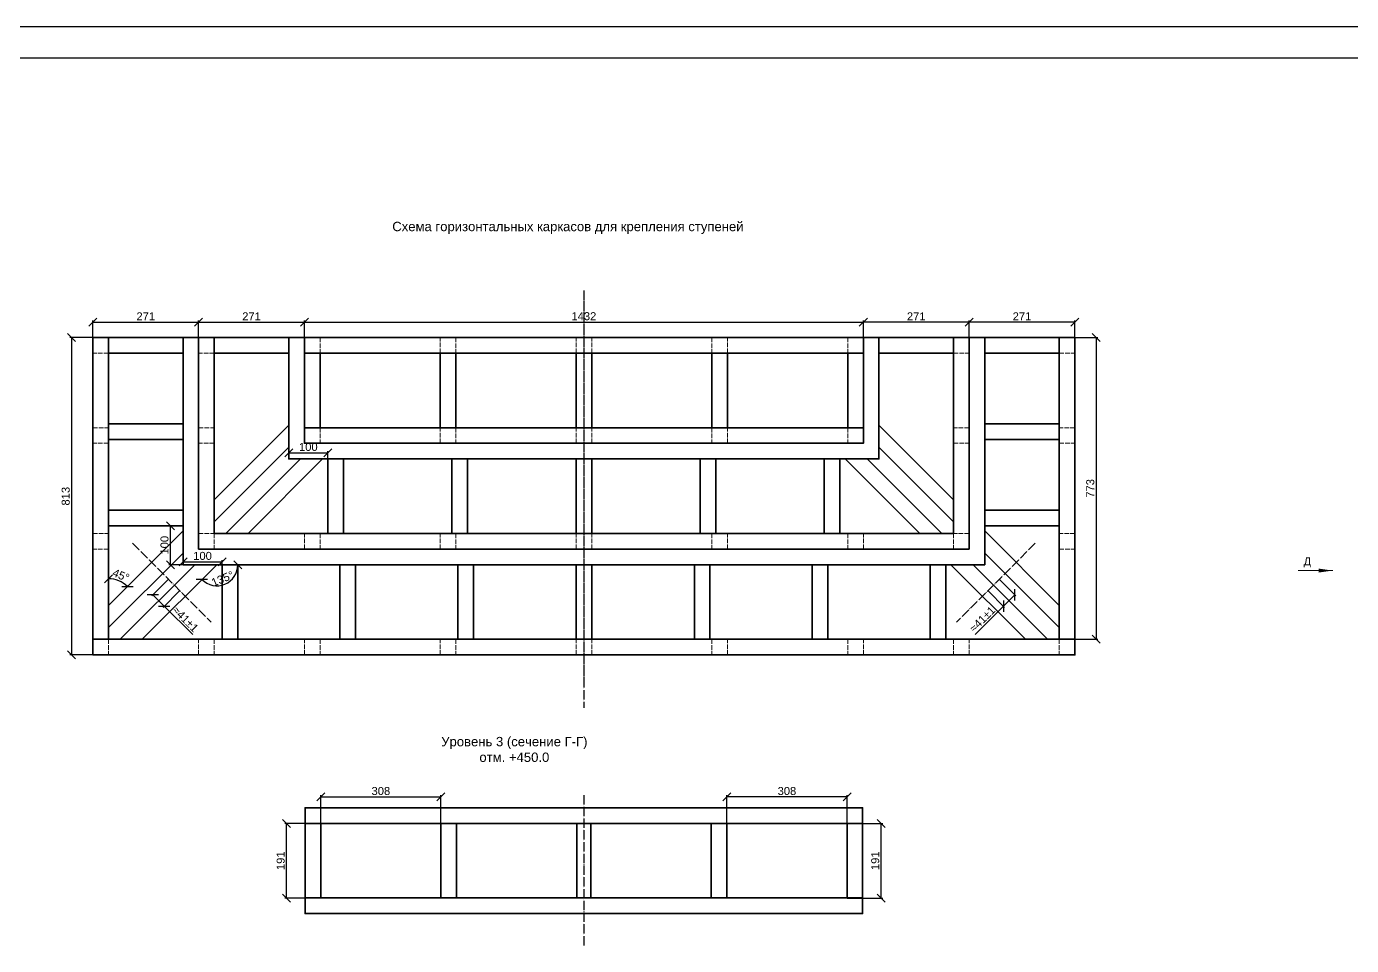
# Model space of a CAD drawing. Header units: millimetres. Extents: x 0 to 13456, y 0 to 9504.
# Drawn here: x 6645 to 10040, y 7150 to 9504 of the extents above; entities that cross this region are included whole.
import ezdxf

# ---------------------------------------------------------------- set-up
doc = ezdxf.new("R2010")
doc.units = ezdxf.units.MM
doc.linetypes.add('ACAD_ISO02W100', pattern=[15, 12, -3])
doc.linetypes.add('ACAD_ISO04W100', pattern=[30, 24, -3, 0, -3])
doc.layers.add('Оси', color=120, linetype='ACAD_ISO04W100')
doc.layers.add('Рамка', color=7, linetype='Continuous')
for name, color, linetype, lineweight in [('Профиль 40x40', 220, 'Continuous', 35), ('Размеры', 150, 'Continuous', 0), ('Стойки 40x40', 7, 'Continuous', 35)]:
    doc.layers.add(name, color=color, linetype=linetype, lineweight=lineweight)
doc.styles.get("Standard").update_dxf_attribs({"font": 'arial.ttf'})
doc.dimstyles.new('Копия Аннотативный', dxfattribs={"dimscale": 0, "dimtxt": 20.5, "dimasz": 20.5, "dimexe": 4.25, "dimexo": 0.625, "dimgap": 4.625, "dimtad": 1, "dimtxsty": 'Standard', "dimblk": 'OBLIQUE', "dimcen": 20.5, "dimclrd": 256, "dimclrt": 256, "dimadec": 0, "dimazin": 0, "dimtfac": 1, "dimtmove": 0, "dimatfit": 3, "dimfxl": 1, "dimtfillclr": 4, "dimarcsym": 0})

# ---------------------------------------------------------------- blocks, each defined once
blk = doc.blocks.new('_Oblique')
at = {"color": 0, "linetype": 'ByBlock', "lineweight": -2}
blk.add_line((-0.5, -0.5), (0.5, 0.5), dxfattribs=at)
blk = doc.blocks.new('*D177')
at = {"layer": 'Defpoints', "color": 0, "transparency": 16777216}
for p in [(7707.1, 7530.6), (7399.1, 7462.7), (7707.1, 7462.7)]:
    blk.add_point(p, dxfattribs=at)
at = {"layer": 'Размеры', "color": 0, "lineweight": -2, "transparency": 16777216}
for p, q in [((7399.1, 7463.4), (7399.1, 7534.9)), ((7707.1, 7463.4), (7707.1, 7534.9))]:
    blk.add_line(p, q, dxfattribs=at)
at = {"layer": 'Размеры', "lineweight": -2, "transparency": 16777216}
blk.add_line((7399.1, 7530.6), (7707.1, 7530.6), dxfattribs=at)
at = {"layer": 'Размеры', "lineweight": -2, "transparency": 16777216, "xscale": 20.5, "yscale": 20.5, "zscale": 20.5, "rotation": 180}
blk.add_blockref('_Oblique', (7399.1, 7530.6), dxfattribs=at)
at = {"layer": 'Размеры', "lineweight": -2, "transparency": 16777216, "xscale": 20.5, "yscale": 20.5, "zscale": 20.5}
blk.add_blockref('_Oblique', (7707.1, 7530.6), dxfattribs=at)
at = {"layer": 'Размеры', "transparency": 16777216, "insert": (7553.1, 7545.7), "char_height": 20.5, "attachment_point": 5}
blk.add_mtext('308', dxfattribs=at)
blk = doc.blocks.new('*D178')
at = {"layer": 'Defpoints', "color": 0, "transparency": 16777216}
for p in [(7311.5, 7462.7), (7399.1, 7462.7), (7399.1, 7271.7)]:
    blk.add_point(p, dxfattribs=at)
at = {"layer": 'Размеры', "color": 0, "lineweight": -2, "transparency": 16777216}
for p, q in [((7398.5, 7462.7), (7307.3, 7462.7)), ((7398.5, 7271.7), (7307.3, 7271.7))]:
    blk.add_line(p, q, dxfattribs=at)
at = {"layer": 'Размеры', "lineweight": -2, "transparency": 16777216}
blk.add_line((7311.5, 7271.7), (7311.5, 7462.7), dxfattribs=at)
at = {"layer": 'Размеры', "lineweight": -2, "transparency": 16777216, "xscale": 20.5, "yscale": 20.5, "zscale": 20.5}
for p, rotation in [((7311.5, 7462.7), 90), ((7311.5, 7271.7), 270)]:
    blk.add_blockref('_Oblique', p, dxfattribs=dict(at, rotation=rotation))
at = {"layer": 'Размеры', "transparency": 16777216, "insert": (7296.4, 7367.2), "char_height": 20.5, "attachment_point": 5, "rotation": 90}
blk.add_mtext('191', dxfattribs=at)
blk = doc.blocks.new('*D179')
at = {"layer": 'Defpoints', "color": 0, "transparency": 16777216}
for p in [(8439.4, 7530.6), (8439.4, 7462.7), (8747.4, 7462.7)]:
    blk.add_point(p, dxfattribs=at)
at = {"layer": 'Размеры', "color": 0, "lineweight": -2, "transparency": 16777216}
for p, q in [((8439.4, 7463.4), (8439.4, 7534.9)), ((8747.4, 7463.4), (8747.4, 7534.9))]:
    blk.add_line(p, q, dxfattribs=at)
at = {"layer": 'Размеры', "lineweight": -2, "transparency": 16777216}
blk.add_line((8747.4, 7530.6), (8439.4, 7530.6), dxfattribs=at)
at = {"layer": 'Размеры', "lineweight": -2, "transparency": 16777216, "xscale": 20.5, "yscale": 20.5, "zscale": 20.5, "rotation": 180}
blk.add_blockref('_Oblique', (8439.4, 7530.6), dxfattribs=at)
at = {"layer": 'Размеры', "lineweight": -2, "transparency": 16777216, "xscale": 20.5, "yscale": 20.5, "zscale": 20.5}
blk.add_blockref('_Oblique', (8747.4, 7530.6), dxfattribs=at)
at = {"layer": 'Размеры', "transparency": 16777216, "insert": (8593.4, 7545.7), "char_height": 20.5, "attachment_point": 5}
blk.add_mtext('308', dxfattribs=at)
blk = doc.blocks.new('*D180')
at = {"layer": 'Defpoints', "color": 0, "transparency": 16777216}
for p in [(8747.4, 7462.7), (8834.9, 7462.7), (8747.4, 7271.7)]:
    blk.add_point(p, dxfattribs=at)
at = {"layer": 'Размеры', "color": 0, "lineweight": -2, "transparency": 16777216}
for p, q in [((8748, 7462.7), (8839.2, 7462.7)), ((8748, 7271.7), (8839.2, 7271.7))]:
    blk.add_line(p, q, dxfattribs=at)
at = {"layer": 'Размеры', "lineweight": -2, "transparency": 16777216}
blk.add_line((8834.9, 7271.7), (8834.9, 7462.7), dxfattribs=at)
at = {"layer": 'Размеры', "lineweight": -2, "transparency": 16777216, "xscale": 20.5, "yscale": 20.5, "zscale": 20.5}
for p, rotation in [((8834.9, 7462.7), 90), ((8834.9, 7271.7), 270)]:
    blk.add_blockref('_Oblique', p, dxfattribs=dict(at, rotation=rotation))
at = {"layer": 'Размеры', "transparency": 16777216, "insert": (8819.8, 7367.2), "char_height": 20.5, "attachment_point": 5, "rotation": 90}
blk.add_mtext('191', dxfattribs=at)
blk = doc.blocks.new('*D293')
at = {"layer": 'Defpoints', "color": 0, "transparency": 16777216}
for p in [(7008.9, 8088.1), (7038, 8058.9), (6998.2, 8019.2)]:
    blk.add_point(p, dxfattribs=at)
at = {"layer": 'Размеры', "color": 0, "lineweight": -2, "transparency": 16777216}
for p, q in [((7008.4, 8087.6), (6966.1, 8045.3)), ((7037.6, 8058.5), (6995.2, 8016.2))]:
    blk.add_line(p, q, dxfattribs=at)
at = {"layer": 'Размеры', "lineweight": -2, "transparency": 16777216}
for p, q in [((6969.1, 8048.3), (6998.2, 8019.2)), ((6998.2, 8019.2), (7071.1, 7946.3))]:
    blk.add_line(p, q, dxfattribs=at)
at = {"layer": 'Размеры', "lineweight": -2, "transparency": 16777216, "xscale": 20.5, "yscale": 20.5, "zscale": 20.5}
for p, rotation in [((6969.1, 8048.3), 135), ((6998.2, 8019.2), 315)]:
    blk.add_blockref('_Oblique', p, dxfattribs=dict(at, rotation=rotation))
at = {"layer": 'Размеры', "transparency": 16777216, "insert": (7052.5, 7986.1), "char_height": 20.5, "attachment_point": 5, "rotation": 315}
blk.add_mtext('≈41%%P1', dxfattribs=at)
blk = doc.blocks.new('*D275')
at = {"layer": 'Defpoints', "color": 0, "transparency": 16777216}
for p in [(7086.2, 8746.7), (6815.2, 8707.4), (7086.2, 8707.4)]:
    blk.add_point(p, dxfattribs=at)
at = {"layer": 'Размеры', "color": 0, "lineweight": -2, "transparency": 16777216}
for p, q in [((6815.2, 8708), (6815.2, 8751)), ((7086.2, 8708), (7086.2, 8751))]:
    blk.add_line(p, q, dxfattribs=at)
at = {"layer": 'Размеры', "lineweight": -2, "transparency": 16777216}
blk.add_line((6815.2, 8746.7), (7086.2, 8746.7), dxfattribs=at)
at = {"layer": 'Размеры', "lineweight": -2, "transparency": 16777216, "xscale": 20.5, "yscale": 20.5, "zscale": 20.5, "rotation": 180}
blk.add_blockref('_Oblique', (6815.2, 8746.7), dxfattribs=at)
at = {"layer": 'Размеры', "lineweight": -2, "transparency": 16777216, "xscale": 20.5, "yscale": 20.5, "zscale": 20.5}
blk.add_blockref('_Oblique', (7086.2, 8746.7), dxfattribs=at)
at = {"layer": 'Размеры', "transparency": 16777216, "insert": (6950.7, 8761.6), "char_height": 20.5, "attachment_point": 5}
blk.add_mtext('271', dxfattribs=at)
blk = doc.blocks.new('*D276')
at = {"layer": 'Defpoints', "color": 0, "transparency": 16777216}
for p in [(7357.2, 8746.7), (7086.2, 8707.4), (7357.2, 8707.4)]:
    blk.add_point(p, dxfattribs=at)
at = {"layer": 'Размеры', "color": 0, "lineweight": -2, "transparency": 16777216}
for p, q in [((7086.2, 8708), (7086.2, 8751)), ((7357.2, 8708), (7357.2, 8751))]:
    blk.add_line(p, q, dxfattribs=at)
at = {"layer": 'Размеры', "lineweight": -2, "transparency": 16777216}
blk.add_line((7086.2, 8746.7), (7357.2, 8746.7), dxfattribs=at)
at = {"layer": 'Размеры', "lineweight": -2, "transparency": 16777216, "xscale": 20.5, "yscale": 20.5, "zscale": 20.5, "rotation": 180}
blk.add_blockref('_Oblique', (7086.2, 8746.7), dxfattribs=at)
at = {"layer": 'Размеры', "lineweight": -2, "transparency": 16777216, "xscale": 20.5, "yscale": 20.5, "zscale": 20.5}
blk.add_blockref('_Oblique', (7357.2, 8746.7), dxfattribs=at)
at = {"layer": 'Размеры', "transparency": 16777216, "insert": (7221.7, 8761.6), "char_height": 20.5, "attachment_point": 5}
blk.add_mtext('271', dxfattribs=at)
blk = doc.blocks.new('*D277')
at = {"layer": 'Defpoints', "color": 0, "transparency": 16777216}
for p in [(6815.2, 8707.4), (6760.7, 7894.4), (6815.2, 7894.4)]:
    blk.add_point(p, dxfattribs=at)
at = {"layer": 'Размеры', "color": 0, "lineweight": -2, "transparency": 16777216}
for p, q in [((6814.6, 8707.4), (6756.4, 8707.4)), ((6814.6, 7894.4), (6756.4, 7894.4))]:
    blk.add_line(p, q, dxfattribs=at)
at = {"layer": 'Размеры', "lineweight": -2, "transparency": 16777216}
blk.add_line((6760.7, 8707.4), (6760.7, 7894.4), dxfattribs=at)
at = {"layer": 'Размеры', "lineweight": -2, "transparency": 16777216, "xscale": 20.5, "yscale": 20.5, "zscale": 20.5}
for p, rotation in [((6760.7, 8707.4), 90), ((6760.7, 7894.4), 270)]:
    blk.add_blockref('_Oblique', p, dxfattribs=dict(at, rotation=rotation))
at = {"layer": 'Размеры', "transparency": 16777216, "insert": (6745.6, 8300.9), "char_height": 20.5, "attachment_point": 5, "rotation": 90}
blk.add_mtext('813', dxfattribs=at)
blk = doc.blocks.new('*D278')
at = {"layer": 'Defpoints', "color": 0, "transparency": 16777216}
for p in [(9137.6, 8088.1), (9108.4, 8058.9), (9148.2, 8019.2)]:
    blk.add_point(p, dxfattribs=at)
at = {"layer": 'Размеры', "color": 0, "lineweight": -2, "transparency": 16777216}
for p, q in [((9138, 8087.6), (9180.3, 8045.3)), ((9108.9, 8058.5), (9151.2, 8016.2))]:
    blk.add_line(p, q, dxfattribs=at)
at = {"layer": 'Размеры', "lineweight": -2, "transparency": 16777216}
for p, q in [((9177.3, 8048.3), (9148.2, 8019.2)), ((9148.2, 8019.2), (9075.4, 7946.3))]:
    blk.add_line(p, q, dxfattribs=at)
at = {"layer": 'Размеры', "lineweight": -2, "transparency": 16777216, "xscale": 20.5, "yscale": 20.5, "zscale": 20.5}
for p, rotation in [((9177.3, 8048.3), 44.99999999997138), ((9148.2, 8019.2), 224.9999999999714)]:
    blk.add_blockref('_Oblique', p, dxfattribs=dict(at, rotation=rotation))
at = {"layer": 'Размеры', "transparency": 16777216, "insert": (9094, 7986.1), "char_height": 20.5, "attachment_point": 5, "rotation": 45}
blk.add_mtext('≈41%%P1', dxfattribs=at)
blk = doc.blocks.new('*D279')
at = {"layer": 'Defpoints', "color": 0, "transparency": 16777216}
for p in [(9060.2, 8746.7), (9060.2, 8707.4), (9331.2, 8707.4)]:
    blk.add_point(p, dxfattribs=at)
at = {"layer": 'Размеры', "color": 0, "lineweight": -2, "transparency": 16777216}
for p, q in [((9060.2, 8708), (9060.2, 8751)), ((9331.2, 8708), (9331.2, 8751))]:
    blk.add_line(p, q, dxfattribs=at)
at = {"layer": 'Размеры', "lineweight": -2, "transparency": 16777216}
blk.add_line((9331.2, 8746.7), (9060.2, 8746.7), dxfattribs=at)
at = {"layer": 'Размеры', "lineweight": -2, "transparency": 16777216, "xscale": 20.5, "yscale": 20.5, "zscale": 20.5, "rotation": 180}
blk.add_blockref('_Oblique', (9060.2, 8746.7), dxfattribs=at)
at = {"layer": 'Размеры', "lineweight": -2, "transparency": 16777216, "xscale": 20.5, "yscale": 20.5, "zscale": 20.5}
blk.add_blockref('_Oblique', (9331.2, 8746.7), dxfattribs=at)
at = {"layer": 'Размеры', "transparency": 16777216, "insert": (9195.7, 8761.6), "char_height": 20.5, "attachment_point": 5}
blk.add_mtext('271', dxfattribs=at)
blk = doc.blocks.new('*D280')
at = {"layer": 'Defpoints', "color": 0, "transparency": 16777216}
for p in [(8789.2, 8746.7), (8789.2, 8707.4), (9060.2, 8707.4)]:
    blk.add_point(p, dxfattribs=at)
at = {"layer": 'Размеры', "color": 0, "lineweight": -2, "transparency": 16777216}
for p, q in [((8789.2, 8708), (8789.2, 8751)), ((9060.2, 8708), (9060.2, 8751))]:
    blk.add_line(p, q, dxfattribs=at)
at = {"layer": 'Размеры', "lineweight": -2, "transparency": 16777216}
blk.add_line((9060.2, 8746.7), (8789.2, 8746.7), dxfattribs=at)
at = {"layer": 'Размеры', "lineweight": -2, "transparency": 16777216, "xscale": 20.5, "yscale": 20.5, "zscale": 20.5, "rotation": 180}
blk.add_blockref('_Oblique', (8789.2, 8746.7), dxfattribs=at)
at = {"layer": 'Размеры', "lineweight": -2, "transparency": 16777216, "xscale": 20.5, "yscale": 20.5, "zscale": 20.5}
blk.add_blockref('_Oblique', (9060.2, 8746.7), dxfattribs=at)
at = {"layer": 'Размеры', "transparency": 16777216, "insert": (8924.7, 8761.6), "char_height": 20.5, "attachment_point": 5}
blk.add_mtext('271', dxfattribs=at)
blk = doc.blocks.new('*D281')
at = {"layer": 'Defpoints', "color": 0, "transparency": 16777216}
for p in [(9331.2, 8707.4), (8073.2, 7934.4), (9385.8, 7934.4)]:
    blk.add_point(p, dxfattribs=at)
at = {"layer": 'Размеры', "color": 0, "lineweight": -2, "transparency": 16777216}
for p, q in [((9331.8, 8707.4), (9390, 8707.4)), ((8073.8, 7934.4), (9390, 7934.4))]:
    blk.add_line(p, q, dxfattribs=at)
at = {"layer": 'Размеры', "lineweight": -2, "transparency": 16777216}
blk.add_line((9385.8, 8707.4), (9385.8, 7934.4), dxfattribs=at)
at = {"layer": 'Размеры', "lineweight": -2, "transparency": 16777216, "xscale": 20.5, "yscale": 20.5, "zscale": 20.5}
for p, rotation in [((9385.8, 8707.4), 90), ((9385.8, 7934.4), 270)]:
    blk.add_blockref('_Oblique', p, dxfattribs=dict(at, rotation=rotation))
at = {"layer": 'Размеры', "transparency": 16777216, "insert": (9370.7, 8320.9), "char_height": 20.5, "attachment_point": 5, "rotation": 90}
blk.add_mtext('773', dxfattribs=at)
blk = doc.blocks.new('*D282')
at = {"layer": 'Defpoints', "color": 0, "transparency": 16777216}
for p in [(8789.2, 8746.7), (7357.2, 8707.4), (8789.2, 8707.4)]:
    blk.add_point(p, dxfattribs=at)
at = {"layer": 'Размеры', "color": 0, "lineweight": -2, "transparency": 16777216}
for p, q in [((7357.2, 8708), (7357.2, 8751)), ((8789.2, 8708), (8789.2, 8751))]:
    blk.add_line(p, q, dxfattribs=at)
at = {"layer": 'Размеры', "lineweight": -2, "transparency": 16777216}
blk.add_line((7357.2, 8746.7), (8789.2, 8746.7), dxfattribs=at)
at = {"layer": 'Размеры', "lineweight": -2, "transparency": 16777216, "xscale": 20.5, "yscale": 20.5, "zscale": 20.5, "rotation": 180}
blk.add_blockref('_Oblique', (7357.2, 8746.7), dxfattribs=at)
at = {"layer": 'Размеры', "lineweight": -2, "transparency": 16777216, "xscale": 20.5, "yscale": 20.5, "zscale": 20.5}
blk.add_blockref('_Oblique', (8789.2, 8746.7), dxfattribs=at)
at = {"layer": 'Размеры', "transparency": 16777216, "insert": (8073.2, 8761.8), "char_height": 20.5, "attachment_point": 5}
blk.add_mtext('1432', dxfattribs=at)
blk = doc.blocks.new('*D283')
at = {"layer": 'Defpoints', "color": 0, "transparency": 16777216}
for p in [(7046.2, 8125.4), (7146.2, 8132.8), (7146.2, 8125.4)]:
    blk.add_point(p, dxfattribs=at)
at = {"layer": 'Размеры', "color": 0, "lineweight": -2, "transparency": 16777216}
for p, q in [((7046.2, 8126), (7046.2, 8137)), ((7146.2, 8126), (7146.2, 8137))]:
    blk.add_line(p, q, dxfattribs=at)
at = {"layer": 'Размеры', "lineweight": -2, "transparency": 16777216}
blk.add_line((7046.2, 8132.8), (7146.2, 8132.8), dxfattribs=at)
at = {"layer": 'Размеры', "lineweight": -2, "transparency": 16777216, "xscale": 20.5, "yscale": 20.5, "zscale": 20.5, "rotation": 180}
blk.add_blockref('_Oblique', (7046.2, 8132.8), dxfattribs=at)
at = {"layer": 'Размеры', "lineweight": -2, "transparency": 16777216, "xscale": 20.5, "yscale": 20.5, "zscale": 20.5}
blk.add_blockref('_Oblique', (7146.2, 8132.8), dxfattribs=at)
at = {"layer": 'Размеры', "transparency": 16777216, "insert": (7096.2, 8147.9), "char_height": 20.5, "attachment_point": 5}
blk.add_mtext('100', dxfattribs=at)
blk = doc.blocks.new('*D284')
at = {"layer": 'Defpoints', "color": 0, "transparency": 16777216}
for p in [(7013.9, 8225.4), (7046.2, 8225.4), (7046.2, 8125.4)]:
    blk.add_point(p, dxfattribs=at)
at = {"layer": 'Размеры', "color": 0, "lineweight": -2, "transparency": 16777216}
for p, q in [((7045.6, 8225.4), (7009.6, 8225.4)), ((7045.6, 8125.4), (7009.6, 8125.4))]:
    blk.add_line(p, q, dxfattribs=at)
at = {"layer": 'Размеры', "lineweight": -2, "transparency": 16777216}
blk.add_line((7013.9, 8125.4), (7013.9, 8225.4), dxfattribs=at)
at = {"layer": 'Размеры', "lineweight": -2, "transparency": 16777216, "xscale": 20.5, "yscale": 20.5, "zscale": 20.5}
for p, rotation in [((7013.9, 8225.4), 90), ((7013.9, 8125.4), 270)]:
    blk.add_blockref('_Oblique', p, dxfattribs=dict(at, rotation=rotation))
at = {"layer": 'Размеры', "transparency": 16777216, "insert": (6998.8, 8175.4), "char_height": 20.5, "attachment_point": 5, "rotation": 90}
blk.add_mtext('100', dxfattribs=at)
blk = doc.blocks.new('*D285')
at = {"layer": 'Defpoints', "color": 0, "transparency": 16777216}
for p in [(7317.2, 8396.4), (7417.2, 8412), (7417.2, 8396.4)]:
    blk.add_point(p, dxfattribs=at)
at = {"layer": 'Размеры', "color": 0, "lineweight": -2, "transparency": 16777216}
for p, q in [((7317.2, 8397), (7317.2, 8416.2)), ((7417.2, 8397), (7417.2, 8416.2))]:
    blk.add_line(p, q, dxfattribs=at)
at = {"layer": 'Размеры', "lineweight": -2, "transparency": 16777216}
blk.add_line((7317.2, 8412), (7417.2, 8412), dxfattribs=at)
at = {"layer": 'Размеры', "lineweight": -2, "transparency": 16777216, "xscale": 20.5, "yscale": 20.5, "zscale": 20.5, "rotation": 180}
blk.add_blockref('_Oblique', (7317.2, 8412), dxfattribs=at)
at = {"layer": 'Размеры', "lineweight": -2, "transparency": 16777216, "xscale": 20.5, "yscale": 20.5, "zscale": 20.5}
blk.add_blockref('_Oblique', (7417.2, 8412), dxfattribs=at)
at = {"layer": 'Размеры', "transparency": 16777216, "insert": (7367.2, 8427), "char_height": 20.5, "attachment_point": 5}
blk.add_mtext('100', dxfattribs=at)
blk = doc.blocks.new('*D286')
at = {"layer": 'Defpoints', "color": 0, "transparency": 16777216}
for p in [(6855.2, 8707.4), (7046.2, 8212), (6889.5, 8080.4), (6855.2, 8021), (6855.2, 7934.4)]:
    blk.add_point(p, dxfattribs=at)
at = {"layer": 'Размеры', "lineweight": -2, "transparency": 16777216}
blk.add_arc((6855.2, 8021), 68.6, 45, 90, dxfattribs=at)
at = {"layer": 'Размеры', "lineweight": -2, "transparency": 16777216, "xscale": 20.5, "yscale": 20.5, "zscale": 20.5}
for p, rotation in [((6855.2, 8089.6), 180), ((6903.8, 8069.5), 314.9999999999999)]:
    blk.add_blockref('_Oblique', p, dxfattribs=dict(at, rotation=rotation))
at = {"layer": 'Размеры', "transparency": 16777216, "insert": (6887.2, 8098.3), "char_height": 20.5, "attachment_point": 5, "rotation": 337.5}
blk.add_mtext('45°', dxfattribs=at)
blk = doc.blocks.new('*D287')
at = {"layer": 'Defpoints', "color": 0, "transparency": 16777216}
for p in [(7046.2, 8125.4), (7132.8, 8125.4), (8073.2, 8125.4), (7132.8, 8071.5), (6941.8, 7934.4)]:
    blk.add_point(p, dxfattribs=at)
at = {"layer": 'Размеры', "lineweight": -2, "transparency": 16777216}
blk.add_arc((7132.8, 8125.4), 53.9, 225, 0, dxfattribs=at)
at = {"layer": 'Размеры', "lineweight": -2, "transparency": 16777216, "xscale": 20.5, "yscale": 20.5, "zscale": 20.5}
for p, rotation in [((7186.7, 8125.4), 90), ((7094.7, 8087.3), 135.0000000000045)]:
    blk.add_blockref('_Oblique', p, dxfattribs=dict(at, rotation=rotation))
at = {"layer": 'Размеры', "transparency": 16777216, "insert": (7147.6, 8089.6), "char_height": 20.5, "attachment_point": 5, "rotation": 22.5}
blk.add_mtext('135°', dxfattribs=at)

msp = doc.modelspace()

# ---------------------------------------------------------------- linework, layer by layer
at = {"layer": 'Оси'}
for p, q in [((8073.218, 8827.896), (8073.218, 7758.947)), ((8073.218, 8802.063), (8073.218, 7809.959)), ((6916.682, 8180.253), (7118.438, 7978.497)), ((9229.755, 8180.253), (9027.999, 7978.497)), ((8073.218, 7535.563), (8073.218, 7150.089))]:
    msp.add_line(p, q, dxfattribs=at)
at = {"layer": 'Профиль 40x40'}
for p, q in [((7086.218, 8707.425), (7046.218, 8707.425)), ((7046.218, 8707.425), (7046.218, 8125.425)), ((9060.218, 8707.425), (9100.218, 8707.425)), ((9100.218, 8707.425), (9100.218, 8125.425)), ((7126.218, 8291.993), (7317.218, 8482.993)), ((9020.218, 8291.993), (8829.218, 8482.993)), ((7126.218, 8235.425), (7317.218, 8426.425)), ((9020.218, 8235.425), (8829.218, 8426.425)), ((7156.218, 8205.425), (7347.218, 8396.425)), ((7212.787, 8205.425), (7403.787, 8396.425)), ((8933.65, 8205.425), (8742.65, 8396.425)), ((8990.218, 8205.425), (8799.218, 8396.425)), ((6855.218, 8020.993), (7046.218, 8211.993)), ((9291.218, 8020.993), (9100.218, 8211.993)), ((6855.218, 7964.425), (7046.218, 8155.425)), ((9291.218, 7964.425), (9100.218, 8155.425)), ((6885.218, 7934.425), (7076.218, 8125.425)), ((6941.787, 7934.425), (7132.787, 8125.425)), ((7046.218, 8125.425), (8073.218, 8125.425)), ((9100.218, 8125.425), (8073.218, 8125.425)), ((9204.65, 7934.425), (9013.65, 8125.425)), ((9261.218, 7934.425), (9070.218, 8125.425))]:
    msp.add_line(p, q, dxfattribs=at)
for points in [[(6815.218, 8707.425), (6855.218, 8707.425), (6855.218, 7934.425), (6815.218, 7934.425)], [(7126.218, 8707.425), (7317.218, 8707.425), (7317.218, 8667.425), (7126.218, 8667.425)], [(9020.218, 8707.425), (8829.218, 8707.425), (8829.218, 8667.425), (9020.218, 8667.425)], [(9331.218, 8707.425), (9291.218, 8707.425), (9291.218, 7934.425), (9331.218, 7934.425)], [(7357.218, 8667.425), (7397.218, 8667.425), (7397.218, 8476.425), (7357.218, 8476.425)], [(7705.218, 8667.425), (7745.218, 8667.425), (7745.218, 8476.425), (7705.218, 8476.425)], [(8441.218, 8667.425), (8401.218, 8667.425), (8401.218, 8476.425), (8441.218, 8476.425)], [(8789.218, 8667.425), (8749.218, 8667.425), (8749.218, 8476.425), (8789.218, 8476.425)], [(6855.218, 8486.425), (7046.218, 8486.425), (7046.218, 8446.425), (6855.218, 8446.425)], [(9291.218, 8486.425), (9100.218, 8486.425), (9100.218, 8446.425), (9291.218, 8446.425)], [(7417.218, 8396.425), (7457.218, 8396.425), (7457.218, 8205.425), (7417.218, 8205.425)], [(7735.218, 8396.425), (7775.218, 8396.425), (7775.218, 8205.425), (7735.218, 8205.425)], [(8411.218, 8396.425), (8371.218, 8396.425), (8371.218, 8205.425), (8411.218, 8205.425)], [(8729.218, 8396.425), (8689.218, 8396.425), (8689.218, 8205.425), (8729.218, 8205.425)], [(6855.218, 8265.425), (7046.218, 8265.425), (7046.218, 8225.425), (6855.218, 8225.425)], [(9291.218, 8265.425), (9100.218, 8265.425), (9100.218, 8225.425), (9291.218, 8225.425)], [(7146.218, 8125.425), (7186.218, 8125.425), (7186.218, 7934.425), (7146.218, 7934.425)], [(7448.218, 8125.425), (7488.218, 8125.425), (7488.218, 7934.425), (7448.218, 7934.425)], [(7750.218, 8125.425), (7790.218, 8125.425), (7790.218, 7934.425), (7750.218, 7934.425)], [(8396.218, 8125.425), (8356.218, 8125.425), (8356.218, 7934.425), (8396.218, 7934.425)], [(8698.218, 8125.425), (8658.218, 8125.425), (8658.218, 7934.425), (8698.218, 7934.425)], [(9000.218, 8125.425), (8960.218, 8125.425), (8960.218, 7934.425), (9000.218, 7934.425)], [(7359.08, 7462.741), (7399.08, 7462.741), (7399.08, 7271.741), (7359.08, 7271.741)], [(7707.08, 7462.741), (7747.08, 7462.741), (7747.08, 7271.741), (7707.08, 7271.741)], [(8439.357, 7462.741), (8399.357, 7462.741), (8399.357, 7271.741), (8439.357, 7271.741)], [(8787.357, 7462.741), (8747.357, 7462.741), (8747.357, 7271.741), (8787.357, 7271.741)]]:
    msp.add_lwpolyline(points, close=True, dxfattribs=at)
for points in [[(7046.218, 8667.425), (6855.218, 8667.425), (6855.218, 8707.425), (7086.218, 8707.425), (7086.218, 8667.425)], [(7126.218, 8165.425), (7086.218, 8165.425), (7086.218, 8707.425), (7126.218, 8707.425), (7126.218, 8205.425)], [(7357.218, 8396.425), (7317.218, 8396.425), (7317.218, 8707.425), (7357.218, 8707.425), (7357.218, 8436.425)], [(8073.218, 8667.425), (7357.218, 8667.425), (7357.218, 8707.425), (8073.218, 8707.425)], [(8073.218, 8667.425), (8789.218, 8667.425), (8789.218, 8707.425), (8073.218, 8707.425)], [(8789.218, 8396.425), (8829.218, 8396.425), (8829.218, 8707.425), (8789.218, 8707.425), (8789.218, 8436.425)], [(9020.218, 8165.425), (9060.218, 8165.425), (9060.218, 8707.425), (9020.218, 8707.425), (9020.218, 8205.425)], [(9100.218, 8667.425), (9291.218, 8667.425), (9291.218, 8707.425), (9060.218, 8707.425), (9060.218, 8667.425)], [(8073.218, 8476.425), (8053.218, 8476.425), (8053.218, 8667.425), (8073.218, 8667.425)], [(8073.218, 8476.425), (8093.218, 8476.425), (8093.218, 8667.425), (8073.218, 8667.425)], [(8073.218, 8436.425), (7357.218, 8436.425), (7357.218, 8476.425), (8073.218, 8476.425)], [(8073.218, 8436.425), (8789.218, 8436.425), (8789.218, 8476.425), (8073.218, 8476.425)], [(8073.218, 8396.425), (7317.218, 8396.425), (7317.218, 8436.425)], [(7357.218, 8436.425), (8073.218, 8436.425)], [(8789.218, 8436.425), (8073.218, 8436.425)], [(8073.218, 8396.425), (8829.218, 8396.425), (8829.218, 8436.425)], [(8073.218, 8205.425), (8053.218, 8205.425), (8053.218, 8396.425), (8073.218, 8396.425)], [(8073.218, 8205.425), (8093.218, 8205.425), (8093.218, 8396.425), (8073.218, 8396.425)], [(7086.218, 8305.425), (7086.218, 8265.425)], [(9060.218, 8305.425), (9060.218, 8265.425)], [(8073.218, 8165.425), (7086.218, 8165.425), (7086.218, 8205.425)], [(7126.218, 8205.425), (8073.218, 8205.425)], [(9020.218, 8205.425), (8073.218, 8205.425)], [(8073.218, 8165.425), (9060.218, 8165.425), (9060.218, 8205.425)], [(8053.218, 8165.425), (8073.218, 8165.425)], [(8093.218, 8165.425), (8073.218, 8165.425)], [(8073.218, 7934.425), (8053.218, 7934.425), (8053.218, 8125.425)], [(8073.218, 7934.425), (8093.218, 7934.425), (8093.218, 8125.425)], [(8093.218, 7894.425), (6815.218, 7894.425), (6815.218, 7934.425), (8073.218, 7934.425)], [(8053.218, 7894.425), (9331.218, 7894.425), (9331.218, 7934.425), (8073.218, 7934.425)], [(8073.218, 7462.741), (7359.08, 7462.741), (7359.08, 7502.741), (8073.218, 7502.741)], [(8073.218, 7462.741), (8787.357, 7462.741), (8787.357, 7502.741), (8073.218, 7502.741)], [(8073.218, 7271.741), (8055.08, 7271.741), (8055.08, 7462.741), (8073.218, 7462.741)], [(8073.218, 7271.741), (8091.357, 7271.741), (8091.357, 7462.741), (8073.218, 7462.741)], [(8073.218, 7231.741), (7359.08, 7231.741), (7359.08, 7271.741), (8073.218, 7271.741)], [(8073.218, 7231.741), (8787.357, 7231.741), (8787.357, 7271.741), (8073.218, 7271.741)]]:
    msp.add_lwpolyline(points, dxfattribs=at)
at = {"layer": 'Размеры'}
for p, q in [((8829.218, 8396.425), (8829.218, 8496.425)), ((7086.218, 8165.425), (7086.218, 8265.425)), ((9060.218, 8165.425), (9060.218, 8265.425)), ((7086.218, 8165.425), (7186.218, 8165.425)), ((9060.218, 8165.425), (8960.218, 8165.425))]:
    msp.add_line(p, q, dxfattribs=at)
at = {"layer": 'Размеры', "color": 2}
msp.add_line((9991.665, 8110.438), (9903.201, 8110.438), dxfattribs=at)
msp.add_lwpolyline([(9991.665, 8110.438, 0, 10, 0), (9956.054, 8110.438, 10, 10, 0)], format="xyseb", dxfattribs=at)
at = {"layer": 'Размеры', "color": 2, "const_width": 5}
msp.add_lwpolyline([(9991.665, 8110.438), (9991.665, 8110.438)], dxfattribs=at)
at = {"layer": 'Рамка'}
for p, q in [((0, 9504), (13456, 9504)), ((320, 9424), (13376, 9424))]:
    msp.add_line(p, q, dxfattribs=at)
at = {"layer": 'Стойки 40x40', "linetype": 'ACAD_ISO02W100', "lineweight": 0}
for points in [[(6815.218, 8707.425), (6855.218, 8707.425), (6855.218, 8667.425), (6815.218, 8667.425)], [(7086.218, 8707.425), (7126.218, 8707.425), (7126.218, 8667.425), (7086.218, 8667.425)], [(7357.218, 8707.425), (7397.218, 8707.425), (7397.218, 8667.425), (7357.218, 8667.425)], [(7705.218, 8707.425), (7745.218, 8707.425), (7745.218, 8667.425), (7705.218, 8667.425)], [(8441.218, 8707.425), (8401.218, 8707.425), (8401.218, 8667.425), (8441.218, 8667.425)], [(8789.218, 8707.425), (8749.218, 8707.425), (8749.218, 8667.425), (8789.218, 8667.425)], [(9060.218, 8707.425), (9020.218, 8707.425), (9020.218, 8667.425), (9060.218, 8667.425)], [(9331.218, 8707.425), (9291.218, 8707.425), (9291.218, 8667.425), (9331.218, 8667.425)], [(6815.218, 8476.425), (6855.218, 8476.425), (6855.218, 8436.425), (6815.218, 8436.425)], [(7086.218, 8476.425), (7126.218, 8476.425), (7126.218, 8436.425), (7086.218, 8436.425)], [(7357.218, 8476.425), (7397.218, 8476.425), (7397.218, 8436.425), (7357.218, 8436.425)], [(7705.218, 8476.425), (7745.218, 8476.425), (7745.218, 8436.425), (7705.218, 8436.425)], [(8441.218, 8476.425), (8401.218, 8476.425), (8401.218, 8436.425), (8441.218, 8436.425)], [(8789.218, 8476.425), (8749.218, 8476.425), (8749.218, 8436.425), (8789.218, 8436.425)], [(9060.218, 8476.425), (9020.218, 8476.425), (9020.218, 8436.425), (9060.218, 8436.425)], [(9331.218, 8476.425), (9291.218, 8476.425), (9291.218, 8436.425), (9331.218, 8436.425)], [(6815.218, 8205.425), (6855.218, 8205.425), (6855.218, 8165.425), (6815.218, 8165.425)], [(7086.218, 8205.425), (7126.218, 8205.425), (7126.218, 8165.425), (7086.218, 8165.425)], [(7357.218, 8205.425), (7397.218, 8205.425), (7397.218, 8165.425), (7357.218, 8165.425)], [(7705.218, 8205.425), (7745.218, 8205.425), (7745.218, 8165.425), (7705.218, 8165.425)], [(8441.218, 8205.425), (8401.218, 8205.425), (8401.218, 8165.425), (8441.218, 8165.425)], [(8789.218, 8205.425), (8749.218, 8205.425), (8749.218, 8165.425), (8789.218, 8165.425)], [(9060.218, 8205.425), (9020.218, 8205.425), (9020.218, 8165.425), (9060.218, 8165.425)], [(9331.218, 8205.425), (9291.218, 8205.425), (9291.218, 8165.425), (9331.218, 8165.425)], [(6815.218, 7934.425), (6855.218, 7934.425), (6855.218, 7894.425), (6815.218, 7894.425)], [(7086.218, 7934.425), (7126.218, 7934.425), (7126.218, 7894.425), (7086.218, 7894.425)], [(7357.218, 7934.425), (7397.218, 7934.425), (7397.218, 7894.425), (7357.218, 7894.425)], [(7705.218, 7934.425), (7745.218, 7934.425), (7745.218, 7894.425), (7705.218, 7894.425)], [(8441.218, 7934.425), (8401.218, 7934.425), (8401.218, 7894.425), (8441.218, 7894.425)], [(8789.218, 7934.425), (8749.218, 7934.425), (8749.218, 7894.425), (8789.218, 7894.425)], [(9060.218, 7934.425), (9020.218, 7934.425), (9020.218, 7894.425), (9060.218, 7894.425)], [(9331.218, 7934.425), (9291.218, 7934.425), (9291.218, 7894.425), (9331.218, 7894.425)]]:
    msp.add_lwpolyline(points, close=True, dxfattribs=at)
for points in [[(8073.218, 8667.425), (8053.218, 8667.425), (8053.218, 8707.425), (8073.218, 8707.425)], [(8073.218, 8667.425), (8093.218, 8667.425), (8093.218, 8707.425), (8073.218, 8707.425)], [(8073.218, 8436.425), (8053.218, 8436.425), (8053.218, 8476.425), (8073.218, 8476.425)], [(8073.218, 8436.425), (8093.218, 8436.425), (8093.218, 8476.425), (8073.218, 8476.425)], [(8073.218, 8165.425), (8053.218, 8165.425), (8053.218, 8205.425), (8073.218, 8205.425)], [(8073.218, 8165.425), (8093.218, 8165.425), (8093.218, 8205.425), (8073.218, 8205.425)], [(8073.218, 7894.425), (8053.218, 7894.425), (8053.218, 7934.425), (8073.218, 7934.425)], [(8073.218, 7894.425), (8093.218, 7894.425), (8093.218, 7934.425), (8073.218, 7934.425)]]:
    msp.add_lwpolyline(points, dxfattribs=at)

# ---------------------------------------------------------------- texts
at = {"layer": 'Размеры', "color": 7, "ltscale": 1.5, "char_height": 24, "attachment_point": 3}
for s, insert in [('\\A1;Схема горизонтальных каркасов для крепления ступеней ', (8482.326, 9003.745)), ('\\A1;\\pxqc;Уровень 3 (сечение Г-Г)\\Pотм. +450.0', (8082.474, 7684.322))]:
    msp.add_mtext(s, dxfattribs=dict(at, insert=insert))
at = {"layer": 'Размеры', "color": 2, "insert": (9936.206, 8144.214), "char_height": 20, "attachment_point": 3}
msp.add_mtext('Д', dxfattribs=at)

# ---------------------------------------------------------------- dimensions: what is measured, and where the dimension line sits
at = {"layer": 'Размеры'}
for base, p1, p2, picture, middle in [((7086.218, 8746.726), (6815.218, 8707.425), (7086.218, 8707.425), '*D275', (6950.718, 8761.643)), ((7357.218, 8746.726), (7086.218, 8707.425), (7357.218, 8707.425), '*D276', (7221.718, 8761.643)), ((8789.218, 8746.726), (7357.218, 8707.425), (8789.218, 8707.425), '*D282', (8073.218, 8761.824)), ((7417.218, 8411.953), (7317.218, 8396.425), (7417.218, 8396.425), '*D285', (7367.218, 8427.045)), ((7146.218, 8132.793), (7046.218, 8125.425), (7146.218, 8125.425), '*D283', (7096.218, 8147.884)), ((7707.08, 7530.604), (7399.08, 7462.741), (7707.08, 7462.741), '*D177', (7553.08, 7545.702))]:
    dim = msp.add_linear_dim(base=base, p1=p1, p2=p2, dimstyle='Копия Аннотативный', dxfattribs=at)
    dim.commit()
    dim.dimension.update_dxf_attribs({"geometry": picture, "text_midpoint": middle})
for base, p1, p2, angle, picture, middle in [((8789.218, 8746.726), (9060.218, 8707.425), (8789.218, 8707.425), 180, '*D280', (8924.718, 8761.643)), ((9060.218, 8746.726), (9331.218, 8707.425), (9060.218, 8707.425), 180, '*D279', (9195.718, 8761.643)), ((6760.673, 7894.425), (6815.218, 8707.425), (6815.218, 7894.425), 90, '*D277', (6745.574, 8300.925)), ((9385.764, 7934.425), (9331.218, 8707.425), (8073.218, 7934.425), 90, '*D281', (9370.666, 8320.925)), ((7013.893, 8225.425), (7046.218, 8125.425), (7046.218, 8225.425), 90, '*D284', (6998.801, 8175.425)), ((8439.357, 7530.604), (8747.357, 7462.741), (8439.357, 7462.741), 180, '*D179', (8593.357, 7545.702)), ((7311.509, 7462.741), (7399.08, 7271.741), (7399.08, 7462.741), 90, '*D178', (7296.417, 7367.241)), ((8834.928, 7462.741), (8747.357, 7271.741), (8747.357, 7462.741), 90, '*D180', (8819.836, 7367.241))]:
    dim = msp.add_linear_dim(base=base, p1=p1, p2=p2, angle=angle, dimstyle='Копия Аннотативный', dxfattribs=at)
    dim.commit()
    dim.dimension.update_dxf_attribs({"geometry": picture, "text_midpoint": middle})
for base, line1, line2, picture, middle in [((6889.541, 8080.441), ((6855.218, 8020.993), (7046.218, 8211.993)), ((6855.218, 8707.425), (6855.218, 7934.425)), '*D286', (6887.247, 8098.317)), ((7132.787, 8071.509), ((7046.218, 8125.425), (8073.218, 8125.425)), ((6941.787, 7934.425), (7132.787, 8125.425)), '*D287', (7147.642, 8089.562))]:
    dim = msp.add_angular_dim_2l(base=base, line1=line1, line2=line2, dimstyle='Копия Аннотативный', override={"dimscale": 0}, dxfattribs=at)
    dim.commit()
    dim.dimension.update_dxf_attribs({"geometry": picture, "text_midpoint": middle})
for p1, p2, distance, picture, middle in [((7008.864, 8088.071), (7038.007, 8058.929), -56.225, '*D293', (7052.46, 7986.057)), ((9137.572, 8088.071), (9108.43, 8058.929), 56.225, '*D278', (9093.977, 7986.057))]:
    dim = msp.add_aligned_dim(p1=p1, p2=p2, distance=distance, text='≈41%%P1', dimstyle='Копия Аннотативный', dxfattribs=at)
    dim.commit()
    dim.dimension.update_dxf_attribs({"geometry": picture, "text_midpoint": middle})

doc.saveas('drawing.dxf')
